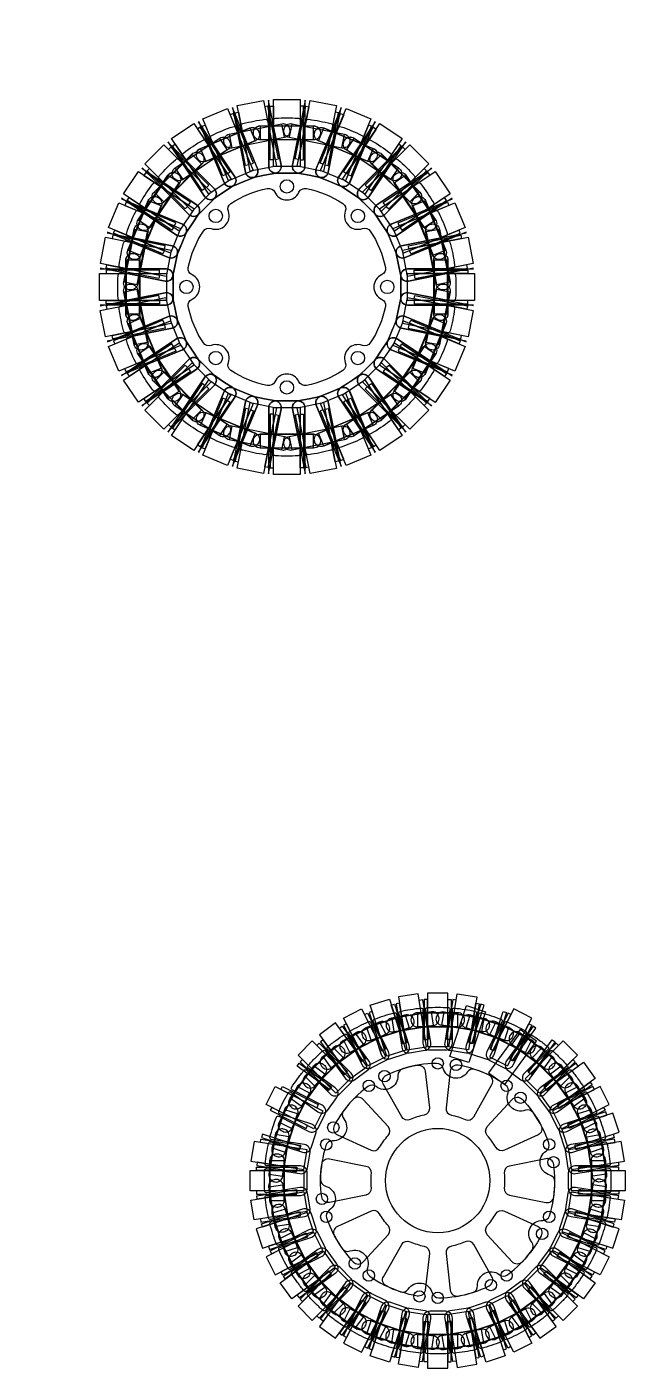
# Model space of a CAD drawing. Header units: inches. Extents: x -9 to 417, y -11 to 221.
# Drawn here: x 177.7 to 267.1, y 20.3 to 220.5 of the extents above; entities that cross this region are included whole.
import ezdxf

# ---------------------------------------------------------------- set-up
doc = ezdxf.new("R2010")
doc.units = ezdxf.units.IN
doc.header["$MEASUREMENT"] = 0
for name, color, linetype in [('plate1', 200, 'Continuous'), ('ゴム', 4, 'Continuous'), ('ピン', 2, 'Continuous'), ('ポケット', 6, 'Continuous'), ('ワッシャー', 230, 'Continuous'), ('穴', 3, 'Continuous')]:
    doc.layers.add(name, color=color, linetype=linetype)

# ---------------------------------------------------------------- blocks, each defined once
blk = doc.blocks.new('*U106')
blk.add_lwpolyline([(2.7, 5.37), (2.7, -4.5, -0.414214), (1.7, -5.5), (0, -5.5), (-1.7, -5.5, -0.414214), (-2.7, -4.5), (-2.7, 5.37)], format="xyb")
at = {"layer": 'ゴム'}
blk.add_lwpolyline([(2, 5.5), (2, -4.5), (-2, -4.5), (-2, 5.5)], close=True, dxfattribs=at)
at = {"layer": 'ワッシャー'}
for points in [[(-2.5, -3.5), (-2.5, 4.5), (-2, 4.5), (-2, -3.5)], [(2.5, -3.5), (2.5, 4.5), (2, 4.5), (2, -3.5)]]:
    blk.add_lwpolyline(points, close=True, dxfattribs=at)
blk = doc.blocks.new('*U107')
at = {"color": 0, "linetype": 'ByBlock', "lineweight": -2, "transparency": 16777216}
for p, rotation in [((19.39, 48.79), 22.49999999999999), ((36.61, 48.79), 337.5), ((12.09, 43.91), 45.00000000000001), ((43.91, 43.91), 315), ((7.21, 36.61), 67.5), ((48.79, 36.61), 292.5), ((5.5, 28), 90), ((50.5, 28), 270), ((7.21, 19.39), 112.5), ((48.79, 19.39), 247.5), ((12.09, 12.09), 135), ((43.91, 12.09), 225), ((19.39, 7.21), 157.5), ((36.61, 7.21), 202.5), ((28, 5.5), 180)]:
    blk.add_blockref('*U106', p, dxfattribs=dict(at, rotation=rotation))
blk.add_blockref('*U106', (28, 50.5), dxfattribs=at)
blk = doc.blocks.new('*U108')
blk.add_lwpolyline([(-4, 1.05), (4, 1.05, -0.414214), (5, 0.05), (5, -0.05, -0.414214), (4, -1.05), (-4, -1.05, -0.414214), (-5, -0.05), (-5, 0.05, -0.414214)], format="xyb", close=True)
at = {"layer": 'ピン'}
blk.add_lwpolyline([(4, 1), (-4, 1), (-4, -1), (4, -1)], close=True, dxfattribs=at)
blk = doc.blocks.new('*U109')
at = {"color": 0, "linetype": 'ByBlock', "lineweight": -2, "transparency": 16777216}
for p, rotation in [((19.2, 49.25), 22.50000000000001), ((36.8, 49.25), 337.5), ((11.74, 44.26), 45), ((44.26, 44.26), 315), ((6.75, 36.8), 67.50000000000003), ((49.25, 36.8), 292.5), ((5, 28), 90), ((51, 28), 270), ((6.75, 19.2), 112.5), ((49.25, 19.2), 247.5), ((11.74, 11.74), 135), ((44.26, 11.74), 225), ((19.2, 6.75), 157.5), ((36.8, 6.75), 202.5), ((28, 5), 180)]:
    blk.add_blockref('*U108', p, dxfattribs=dict(at, rotation=rotation))
blk.add_blockref('*U108', (28, 51), dxfattribs=at)
blk = doc.blocks.new('*U110')
at = {"layer": 'ポケット'}
blk.add_lwpolyline([(-4, 1.05), (4, 1.05, -0.414214), (5, 0.05), (5, -0.05, -0.414214), (4, -1.05), (-4, -1.05, -0.414214), (-5, -0.05), (-5, 0.05, -0.414214)], format="xyb", close=True, dxfattribs=at)
blk = doc.blocks.new('*U111')
at = {"layer": 'plate1', "color": 0, "linetype": 'ByBlock', "lineweight": -2, "transparency": 16777216}
for p, rotation in [((20.43, 108.64), 22.49999999999997), ((38.03, 108.64), 337.5), ((12.97, 103.66), 44.99999999999998), ((45.5, 103.66), 314.9999999999999), ((7.98, 96.19), 67.49999999999997), ((50.48, 96.19), 292.4999999999999), ((6.23, 87.39), 89.99999999999999), ((52.23, 87.39), 270), ((7.98, 78.59), 112.5), ((50.48, 78.59), 247.5), ((12.97, 71.13), 134.9999999999999), ((45.5, 71.13), 224.9999999999999), ((20.43, 66.14), 157.5), ((38.03, 66.14), 202.4999999999999), ((29.23, 64.39), 180)]:
    blk.add_blockref('*U110', p, dxfattribs=dict(at, rotation=rotation))
blk.add_blockref('*U110', (29.23, 110.39), dxfattribs=at)
blk = doc.blocks.new('*U118')
blk.add_lwpolyline([(-4, 1.05), (4, 1.05, -0.414214), (5, 0.05), (5, -0.05, -0.414214), (4, -1.05), (-4, -1.05, -0.414214), (-5, -0.05), (-5, 0.05, -0.414214)], format="xyb", close=True)
at = {"layer": 'ピン'}
blk.add_lwpolyline([(4, 1), (-4, 1), (-4, -1), (4, -1)], close=True, dxfattribs=at)
blk = doc.blocks.new('*U119')
at = {"color": 0, "linetype": 'ByBlock', "lineweight": -2, "transparency": 16777216}
for p, rotation in [((19.2, 49.25), 22.50000000000001), ((36.8, 49.25), 337.5), ((11.74, 44.26), 45), ((44.26, 44.26), 315), ((6.75, 36.8), 67.50000000000003), ((49.25, 36.8), 292.5), ((5, 28), 90), ((51, 28), 270), ((6.75, 19.2), 112.5), ((49.25, 19.2), 247.5), ((11.74, 11.74), 135), ((44.26, 11.74), 225), ((19.2, 6.75), 157.5), ((36.8, 6.75), 202.5), ((28, 5), 180)]:
    blk.add_blockref('*U118', p, dxfattribs=dict(at, rotation=rotation))
blk.add_blockref('*U118', (28, 51), dxfattribs=at)
blk = doc.blocks.new('*U120')
at = {"layer": 'ポケット'}
blk.add_lwpolyline([(-4, 1.05), (4, 1.05, -0.414214), (5, 0.05), (5, -0.05, -0.414214), (4, -1.05), (-4, -1.05, -0.414214), (-5, -0.05), (-5, 0.05, -0.414214)], format="xyb", close=True, dxfattribs=at)
blk = doc.blocks.new('*U121')
at = {"layer": 'plate1', "color": 0, "linetype": 'ByBlock', "lineweight": -2, "transparency": 16777216}
for p, rotation in [((20.43, 108.64), 22.49999999999997), ((38.03, 108.64), 337.5), ((12.97, 103.66), 44.99999999999998), ((45.5, 103.66), 314.9999999999999), ((7.98, 96.19), 67.49999999999997), ((50.48, 96.19), 292.4999999999999), ((6.23, 87.39), 89.99999999999999), ((52.23, 87.39), 270), ((7.98, 78.59), 112.5), ((50.48, 78.59), 247.5), ((12.97, 71.13), 134.9999999999999), ((45.5, 71.13), 224.9999999999999), ((20.43, 66.14), 157.5), ((38.03, 66.14), 202.4999999999999), ((29.23, 64.39), 180)]:
    blk.add_blockref('*U120', p, dxfattribs=dict(at, rotation=rotation))
blk.add_blockref('*U120', (29.23, 110.39), dxfattribs=at)
blk = doc.blocks.new('*U122')
blk.add_lwpolyline([(2.7, 5.37), (2.7, -4.5, -0.414214), (1.7, -5.5), (0, -5.5), (-1.7, -5.5, -0.414214), (-2.7, -4.5), (-2.7, 5.37)], format="xyb")
at = {"layer": 'ゴム'}
blk.add_lwpolyline([(2, 5.5), (2, -4.5), (-2, -4.5), (-2, 5.5)], close=True, dxfattribs=at)
at = {"layer": 'ワッシャー'}
for points in [[(-2.5, -3.5), (-2.5, 4.5), (-2, 4.5), (-2, -3.5)], [(2.5, -3.5), (2.5, 4.5), (2, 4.5), (2, -3.5)]]:
    blk.add_lwpolyline(points, close=True, dxfattribs=at)
blk = doc.blocks.new('*U123')
at = {"color": 0, "linetype": 'ByBlock', "lineweight": -2, "transparency": 16777216}
for p, rotation in [((19.39, 48.79), 22.49999999999999), ((36.61, 48.79), 337.5), ((12.09, 43.91), 45.00000000000001), ((43.91, 43.91), 315), ((7.21, 36.61), 67.5), ((48.79, 36.61), 292.5), ((5.5, 28), 90), ((50.5, 28), 270), ((7.21, 19.39), 112.5), ((48.79, 19.39), 247.5), ((12.09, 12.09), 135), ((43.91, 12.09), 225), ((19.39, 7.21), 157.5), ((36.61, 7.21), 202.5), ((28, 5.5), 180)]:
    blk.add_blockref('*U122', p, dxfattribs=dict(at, rotation=rotation))
blk.add_blockref('*U122', (28, 50.5), dxfattribs=at)
blk = doc.blocks.new('*U126')
at = {"layer": '穴'}
blk.add_circle((0, 0), 0.85, dxfattribs=at)
blk = doc.blocks.new('*U127')
at = {"color": 0, "linetype": 'ByBlock', "lineweight": -2, "transparency": 16777216}
blk.add_blockref('*U126', (27.89, 45.39), dxfattribs=at)
for p, rotation in [((17.6, 42.05), 36), ((38.18, 42.05), 324), ((11.25, 33.3), 72), ((44.53, 33.3), 288), ((11.25, 22.48), 108), ((44.53, 22.48), 252), ((17.6, 13.73), 144), ((38.18, 13.73), 216), ((27.89, 10.39), 180)]:
    blk.add_blockref('*U126', p, dxfattribs=dict(at, rotation=rotation))
blk = doc.blocks.new('*U130')
at = {"layer": '穴'}
blk.add_circle((0, 0), 0.85, dxfattribs=at)
blk = doc.blocks.new('*U131')
at = {"color": 0, "linetype": 'ByBlock', "lineweight": -2, "transparency": 16777216}
blk.add_blockref('*U130', (27.89, 45.39), dxfattribs=at)
for p, rotation in [((17.6, 42.05), 36), ((38.18, 42.05), 324), ((11.25, 33.3), 72), ((44.53, 33.3), 288), ((11.25, 22.48), 108), ((44.53, 22.48), 252), ((17.6, 13.73), 144), ((38.18, 13.73), 216), ((27.89, 10.39), 180)]:
    blk.add_blockref('*U130', p, dxfattribs=dict(at, rotation=rotation))

msp = doc.modelspace()

# ---------------------------------------------------------------- linework, layer by layer
at = {"layer": 'plate1'}
for points in [[(238.44, 170.3), (233.01, 173.93, 0.414214), (231.62, 173.66), (230.67, 172.24), (229.73, 170.83, 0.414214), (230, 169.44), (235.44, 165.81, -0.452719), (235.54, 165.06, -0.033359), (233.16, 162.68, -0.452719), (232.42, 162.78), (228.78, 168.22, 0.414214), (227.4, 168.5), (225.98, 167.55), (224.57, 166.61, 0.414214), (224.29, 165.22), (227.93, 159.78, -0.452719), (227.73, 159.05, -0.033359), (224.63, 157.77, -0.452719), (223.97, 158.14), (222.7, 164.56, 0.414214), (221.52, 165.35), (219.86, 165.01), (218.19, 164.68, 0.414214), (217.4, 163.51), (218.68, 157.09, -0.452719), (218.22, 156.49, -0.033359), (214.86, 156.49, -0.452719), (214.4, 157.09), (215.68, 163.51, 0.414214), (214.89, 164.68), (213.22, 165.01), (211.55, 165.35, 0.414214), (210.38, 164.56), (209.1, 158.14, -0.452719), (208.45, 157.77, -0.033359), (205.34, 159.05, -0.452719), (205.15, 159.78), (208.78, 165.22, 0.414214), (208.51, 166.61), (207.09, 167.55), (205.68, 168.5, 0.414214), (204.29, 168.22), (200.66, 162.78, -0.452719), (199.91, 162.68, -0.033359), (197.53, 165.06, -0.452719), (197.63, 165.81), (203.07, 169.44, 0.414214), (203.35, 170.83), (202.4, 172.24), (201.46, 173.66, 0.414214), (200.07, 173.93), (194.63, 170.3, -0.452719), (193.91, 170.49, -0.033359), (192.62, 173.6, -0.452719), (192.99, 174.25), (199.41, 175.53, 0.414214), (200.2, 176.7), (199.87, 178.37), (199.53, 180.04, 0.414214), (198.36, 180.82), (191.94, 179.55, -0.452719), (191.34, 180, -0.033359), (191.34, 183.37, -0.452719), (191.94, 183.83), (198.36, 182.55, 0.414214), (199.53, 183.34), (199.87, 185), (200.2, 186.67, 0.414214), (199.41, 187.85), (192.99, 189.12, -0.452719), (192.62, 189.77, -0.033359), (193.91, 192.88, -0.452719), (194.63, 193.08), (200.07, 189.44, 0.414214), (201.46, 189.72), (202.4, 191.13), (203.35, 192.55, 0.414214), (203.07, 193.93), (197.63, 197.57, -0.452719), (197.53, 198.31, -0.033359), (199.91, 200.69, -0.452719), (200.66, 200.59), (204.29, 195.15, 0.414214), (205.68, 194.88), (207.09, 195.82), (208.51, 196.77, 0.414214), (208.78, 198.15), (205.15, 203.59, -0.452719), (205.34, 204.32, -0.033359), (208.45, 205.61, -0.452719), (209.1, 205.23), (210.38, 198.81, 0.414214), (211.55, 198.03), (213.22, 198.36), (214.89, 198.69, 0.414214), (215.68, 199.87), (214.4, 206.28, -0.452719), (214.86, 206.88, -0.033359), (218.22, 206.88, -0.452719), (218.68, 206.28), (217.4, 199.87, 0.414214), (218.19, 198.69), (219.86, 198.36), (221.52, 198.03, 0.414214), (222.7, 198.81), (223.97, 205.23, -0.452719), (224.63, 205.61, -0.033359), (227.73, 204.32, -0.452719), (227.93, 203.59), (224.29, 198.15, 0.414214), (224.57, 196.77), (225.98, 195.82), (227.4, 194.88, 0.414214), (228.78, 195.15), (232.42, 200.59, -0.452719), (233.16, 200.69, -0.033359), (235.54, 198.31, -0.452719), (235.44, 197.57), (230, 193.93, 0.414214), (229.73, 192.55), (230.67, 191.13), (231.62, 189.72, 0.414214), (233.01, 189.44), (238.44, 193.08, -0.452719), (239.17, 192.88, -0.033359), (240.46, 189.77, -0.452719), (240.08, 189.12), (233.67, 187.85, 0.414214), (232.88, 186.67), (233.21, 185), (233.54, 183.34, 0.414214), (234.72, 182.55), (241.14, 183.83, -0.452719), (241.73, 183.37, -0.033359), (241.73, 180, -0.452719), (241.14, 179.55), (234.72, 180.82, 0.414214), (233.54, 180.04), (233.21, 178.37), (232.88, 176.7, 0.414214), (233.67, 175.53), (240.08, 174.25, -0.452719), (240.46, 173.6, -0.033359), (239.17, 170.49, -0.452719)], [(235.8, 166.24), (231.18, 170.87, 0.414214), (229.76, 170.87), (228.56, 169.67), (227.36, 168.46, 0.414214), (227.36, 167.05), (231.98, 162.42, -0.452719), (231.93, 161.67, -0.033359), (229.14, 159.8, -0.452719), (228.42, 160.05), (225.92, 166.09, 0.414214), (224.61, 166.63), (223.04, 165.98), (221.47, 165.33, 0.414214), (220.93, 164.02), (223.44, 157.98, -0.452719), (223.1, 157.31, -0.033359), (219.8, 156.65, -0.452719), (219.24, 157.14), (219.24, 163.69, 0.414214), (218.24, 164.69), (216.54, 164.69), (214.84, 164.69, 0.414214), (213.84, 163.69), (213.84, 157.14, -0.452719), (213.27, 156.65, -0.033359), (209.97, 157.31, -0.452719), (209.64, 157.98), (212.14, 164.02, 0.414214), (211.6, 165.33), (210.03, 165.98), (208.46, 166.63, 0.414214), (207.16, 166.09), (204.65, 160.05, -0.452719), (203.94, 159.8, -0.033359), (201.14, 161.67, -0.452719), (201.09, 162.42), (205.72, 167.05, 0.414214), (205.72, 168.46), (204.52, 169.67), (203.32, 170.87, 0.414214), (201.9, 170.87), (197.28, 166.24, -0.452719), (196.53, 166.29, -0.033359), (194.66, 169.09, -0.452719), (194.9, 169.8), (200.94, 172.3, 0.414214), (201.48, 173.61), (200.83, 175.18), (200.18, 176.75, 0.414214), (198.88, 177.29), (192.83, 174.79, -0.452719), (192.16, 175.12, -0.033359), (191.5, 178.42, -0.452719), (192, 178.99), (198.54, 178.99, 0.414214), (199.54, 179.99), (199.54, 181.69), (199.54, 183.39, 0.414214), (198.54, 184.39), (192, 184.39, -0.452719), (191.5, 184.95, -0.033359), (192.16, 188.25, -0.452719), (192.83, 188.58), (198.88, 186.08, 0.414214), (200.18, 186.62), (200.83, 188.19), (201.48, 189.76, 0.414214), (200.94, 191.07), (194.9, 193.57, -0.452719), (194.66, 194.28, -0.033359), (196.53, 197.08, -0.452719), (197.28, 197.13), (201.9, 192.51, 0.414214), (203.32, 192.51), (204.52, 193.71), (205.72, 194.91, 0.414214), (205.72, 196.32), (201.09, 200.95, -0.452719), (201.14, 201.7, -0.033359), (203.94, 203.57, -0.452719), (204.65, 203.33), (207.16, 197.28, 0.414214), (208.46, 196.74), (210.03, 197.39), (211.6, 198.04, 0.414214), (212.14, 199.35), (209.64, 205.39, -0.452719), (209.97, 206.07, -0.033359), (213.27, 206.72, -0.452719), (213.84, 206.23), (213.84, 199.69, 0.414214), (214.84, 198.69), (216.54, 198.69), (218.24, 198.69, 0.414214), (219.24, 199.69), (219.24, 206.23, -0.452719), (219.8, 206.72, -0.033359), (223.1, 206.07, -0.452719), (223.44, 205.39), (220.93, 199.35, 0.414214), (221.47, 198.04), (223.04, 197.39), (224.61, 196.74, 0.414214), (225.92, 197.28), (228.42, 203.33, -0.452719), (229.14, 203.57, -0.033359), (231.93, 201.7, -0.452719), (231.98, 200.95), (227.36, 196.32, 0.414214), (227.36, 194.91), (228.56, 193.71), (229.76, 192.51, 0.414214), (231.18, 192.51), (235.8, 197.13, -0.452719), (236.55, 197.08, -0.033359), (238.42, 194.28, -0.452719), (238.18, 193.57), (232.14, 191.07, 0.414214), (231.59, 189.76), (232.24, 188.19), (232.9, 186.62, 0.414214), (234.2, 186.08), (240.25, 188.58, -0.452719), (240.92, 188.25, -0.033359), (241.58, 184.95, -0.452719), (241.08, 184.39), (234.54, 184.39, 0.414214), (233.54, 183.39), (233.54, 181.69), (233.54, 179.99, 0.414214), (234.54, 178.99), (241.08, 178.99, -0.452719), (241.58, 178.42, -0.033359), (240.92, 175.12, -0.452719), (240.25, 174.79), (234.2, 177.29, 0.414214), (232.9, 176.75), (232.24, 175.18), (231.59, 173.61, 0.414214), (232.14, 172.3), (238.18, 169.8, -0.452719), (238.42, 169.09, -0.033359), (236.55, 166.29, -0.452719)], [(219.45, 196.4, -0.098925), (224.88, 194.15, -0.34543), (225.27, 192.98, 0.637377), (227.83, 190.41, -0.34543), (229, 190.03, -0.098925), (231.25, 184.6, -0.34543), (230.69, 183.5, 0.637377), (230.69, 179.87, -0.34543), (231.25, 178.77, -0.098925), (229, 173.34, -0.34543), (227.83, 172.96, 0.637377), (225.27, 170.4, -0.34543), (224.88, 169.22, -0.098925), (219.45, 166.97, -0.34543), (218.35, 167.53, 0.637377), (214.73, 167.53, -0.34543), (213.62, 166.97, -0.098925), (208.19, 169.22, -0.34543), (207.81, 170.4, 0.637377), (205.25, 172.96, -0.34543), (204.07, 173.34, -0.098925), (201.82, 178.77, -0.34543), (202.38, 179.87, 0.637377), (202.38, 183.5, -0.34543), (201.82, 184.6, -0.098925), (204.07, 190.03, -0.34543), (205.25, 190.41, 0.637377), (207.81, 192.98, -0.34543), (208.19, 194.15, -0.098925), (213.62, 196.4, -0.34543), (214.73, 195.84, 0.637377), (218.35, 195.84, -0.34543)], [(219.45, 196.4, -0.098925), (224.88, 194.15, -0.34543), (225.27, 192.98, 0.637377), (227.83, 190.41, -0.34543), (229, 190.03, -0.098925), (231.25, 184.6, -0.34543), (230.69, 183.5, 0.637377), (230.69, 179.87, -0.34543), (231.25, 178.77, -0.098925), (229, 173.34, -0.34543), (227.83, 172.96, 0.637377), (225.27, 170.4, -0.34543), (224.88, 169.22, -0.098925), (219.45, 166.97, -0.34543), (218.35, 167.53, 0.637377), (214.73, 167.53, -0.34543), (213.62, 166.97, -0.098925), (208.19, 169.22, -0.34543), (207.81, 170.4, 0.637377), (205.25, 172.96, -0.34543), (204.07, 173.34, -0.098925), (201.82, 178.77, -0.34543), (202.38, 179.87, 0.637377), (202.38, 183.5, -0.34543), (201.82, 184.6, -0.098925), (204.07, 190.03, -0.34543), (205.25, 190.41, 0.637377), (207.81, 192.98, -0.34543), (208.19, 194.15, -0.098925), (213.62, 196.4, -0.34543), (214.73, 195.84, 0.637377), (218.35, 195.84, -0.34543)], [(247.07, 23.67, -0.015334), (245.54, 23.23, -0.442543), (245.23, 23.43), (244.45, 28.38, 0.414214), (243.31, 29.21), (240.94, 28.83, 0.414214), (240.11, 27.69), (240.89, 22.74, -0.442543), (240.66, 22.45, -0.015334), (239.07, 22.4, -0.015334), (237.48, 22.45, -0.442543), (237.25, 22.74), (238.04, 27.69, 0.414214), (237.21, 28.83), (234.84, 29.21, 0.414214), (233.69, 28.38), (232.91, 23.43, -0.442543), (232.6, 23.23, -0.015334), (231.07, 23.67, -0.015334), (229.58, 24.21, -0.442543), (229.45, 24.55), (231.72, 29.02, 0.414214), (231.29, 30.36), (229.15, 31.45, 0.414214), (227.8, 31.01), (225.53, 26.55, -0.442543), (225.17, 26.45, -0.015334), (223.86, 27.35, -0.015334), (222.61, 28.32, -0.442543), (222.59, 28.69), (226.13, 32.23, 0.414214), (226.13, 33.64), (224.43, 35.34, 0.414214), (223.02, 35.34), (219.48, 31.8, -0.442543), (219.11, 31.82, -0.015334), (218.14, 33.07, -0.015334), (217.24, 34.38, -0.442543), (217.34, 34.74), (221.8, 37.01, 0.414214), (222.24, 38.36), (221.15, 40.5, 0.414214), (219.81, 40.93), (215.34, 38.66, -0.442543), (215, 38.79, -0.015334), (214.46, 40.28, -0.015334), (214.02, 41.81, -0.442543), (214.22, 42.12), (219.17, 42.9, 0.414214), (220, 44.05), (219.62, 46.42, 0.414214), (218.48, 47.25), (213.53, 46.46, -0.442543), (213.24, 46.69, -0.015334), (213.19, 48.28, -0.015334), (213.24, 49.87, -0.442543), (213.53, 50.1), (218.48, 49.32, 0.414214), (219.62, 50.15), (220, 52.52, 0.414214), (219.17, 53.66), (214.22, 54.44, -0.442543), (214.02, 54.75, -0.015334), (214.46, 56.28, -0.015334), (215, 57.77, -0.442543), (215.34, 57.9), (219.81, 55.63, 0.414214), (221.15, 56.06), (222.24, 58.2, 0.414214), (221.8, 59.55), (217.34, 61.82, -0.442543), (217.24, 62.18, -0.015334), (218.14, 63.49, -0.015334), (219.11, 64.75, -0.442543), (219.48, 64.76), (223.02, 61.22, 0.414214), (224.43, 61.22), (226.13, 62.92, 0.414214), (226.13, 64.33), (222.59, 67.88, -0.442543), (222.61, 68.24, -0.015334), (223.86, 69.22, -0.015334), (225.17, 70.11, -0.442543), (225.53, 70.01), (227.8, 65.55, 0.414214), (229.15, 65.11), (231.29, 66.2, 0.414214), (231.72, 67.55), (229.45, 72.01, -0.442543), (229.58, 72.36, -0.015334), (231.07, 72.89, -0.015334), (232.6, 73.34, -0.442543), (232.91, 73.13), (233.69, 68.18, 0.414214), (234.84, 67.35), (237.21, 67.73, 0.414214), (238.04, 68.87), (237.25, 73.82, -0.442543), (237.48, 74.11, -0.015334), (239.07, 74.16, -0.015334), (240.66, 74.11, -0.442543), (240.89, 73.82), (240.11, 68.87, 0.414214), (240.94, 67.73), (243.31, 67.35, 0.414214), (244.45, 68.18), (245.23, 73.13, -0.442543), (245.54, 73.34, -0.015334), (247.07, 72.89, -0.015334), (248.56, 72.36, -0.442543), (248.69, 72.01), (246.42, 67.55, 0.414214), (246.85, 66.2), (248.99, 65.11, 0.414214), (250.34, 65.55), (252.61, 70.01, -0.442543), (252.97, 70.11, -0.015334), (254.28, 69.22, -0.015334), (255.54, 68.24, -0.442543), (255.55, 67.88), (252.01, 64.33, 0.414214), (252.01, 62.92), (253.71, 61.22, 0.414214), (255.12, 61.22), (258.67, 64.76, -0.442543), (259.03, 64.75, -0.015334), (260.01, 63.49, -0.015334), (260.9, 62.18, -0.442543), (260.8, 61.82), (256.34, 59.55, 0.414214), (255.9, 58.2), (256.99, 56.06, 0.414214), (258.34, 55.63), (262.8, 57.9, -0.442543), (263.15, 57.77, -0.015334), (263.68, 56.28, -0.015334), (264.13, 54.75, -0.442543), (263.92, 54.44), (258.97, 53.66, 0.414214), (258.14, 52.52), (258.52, 50.15, 0.414214), (259.66, 49.32), (264.61, 50.1, -0.442543), (264.9, 49.87, -0.015334), (264.95, 48.28, -0.015334), (264.9, 46.69, -0.442543), (264.61, 46.46), (259.66, 47.25, 0.414214), (258.52, 46.42), (258.14, 44.05, 0.414214), (258.97, 42.9), (263.92, 42.12, -0.442543), (264.13, 41.81, -0.015334), (263.68, 40.28, -0.015334), (263.15, 38.79, -0.442543), (262.8, 38.66), (258.34, 40.93, 0.414214), (256.99, 40.5), (255.9, 38.36, 0.414214), (256.34, 37.01), (260.8, 34.74, -0.442543), (260.9, 34.38, -0.015334), (260.01, 33.07, -0.015334), (259.03, 31.82, -0.442543), (258.67, 31.8), (255.12, 35.34, 0.414214), (253.71, 35.34), (252.01, 33.64, 0.414214), (252.01, 32.23), (255.55, 28.69, -0.442543), (255.54, 28.32, -0.015334), (254.28, 27.35, -0.015334), (252.97, 26.45, -0.442543), (252.61, 26.55), (250.34, 31.01, 0.414214), (248.99, 31.45), (246.85, 30.36, 0.414214), (246.42, 29.02), (248.69, 24.55, -0.442543), (248.56, 24.21, -0.015334)], [(264.63, 44.23, -0.015334), (264.33, 42.67, -0.442543), (264.01, 42.49), (259.25, 44.04, 0.414214), (257.99, 43.4), (257.25, 41.11, 0.414214), (257.89, 39.85), (262.65, 38.31, -0.442543), (262.8, 37.97, -0.015334), (262.13, 36.53, -0.015334), (261.36, 35.14, -0.442543), (261, 35.07), (256.95, 38.01, 0.414214), (255.55, 37.79), (254.14, 35.85, 0.414214), (254.36, 34.45), (258.42, 31.51, -0.442543), (258.46, 31.14, -0.015334), (257.37, 29.98, -0.015334), (256.21, 28.9, -0.442543), (255.85, 28.94), (252.9, 32.99, 0.414214), (251.5, 33.21), (249.56, 31.8, 0.414214), (249.34, 30.4), (252.29, 26.35, -0.442543), (252.21, 25.99, -0.015334), (250.82, 25.22, -0.015334), (249.38, 24.55, -0.442543), (249.05, 24.7), (247.5, 29.46, 0.414214), (246.24, 30.11), (243.96, 29.36, 0.414214), (243.31, 28.1), (244.86, 23.34, -0.442543), (244.68, 23.02, -0.015334), (243.12, 22.72, -0.015334), (241.54, 22.52, -0.442543), (241.27, 22.77), (241.27, 27.78, 0.414214), (240.27, 28.78), (237.87, 28.78, 0.414214), (236.87, 27.78), (236.87, 22.77, -0.442543), (236.6, 22.52, -0.015334), (235.02, 22.72, -0.015334), (233.46, 23.02, -0.442543), (233.28, 23.34), (234.83, 28.1, 0.414214), (234.19, 29.36), (231.9, 30.11, 0.414214), (230.64, 29.46), (229.1, 24.7, -0.442543), (228.76, 24.55, -0.015334), (227.32, 25.22, -0.015334), (225.93, 25.99, -0.442543), (225.86, 26.35), (228.8, 30.4, 0.414214), (228.58, 31.8), (226.64, 33.21, 0.414214), (225.24, 32.99), (222.3, 28.94, -0.442543), (221.93, 28.9, -0.015334), (220.77, 29.98, -0.015334), (219.69, 31.14, -0.442543), (219.73, 31.51), (223.78, 34.45, 0.414214), (224, 35.85), (222.59, 37.79, 0.414214), (221.19, 38.01), (217.14, 35.07, -0.442543), (216.78, 35.14, -0.015334), (216.01, 36.53, -0.015334), (215.34, 37.97, -0.442543), (215.49, 38.31), (220.25, 39.85, 0.414214), (220.9, 41.11), (220.15, 43.4, 0.414214), (218.89, 44.04), (214.13, 42.49, -0.442543), (213.81, 42.67, -0.015334), (213.51, 44.23, -0.015334), (213.31, 45.81, -0.442543), (213.56, 46.08), (218.57, 46.08, 0.414214), (219.57, 47.08), (219.57, 49.48, 0.414214), (218.57, 50.48), (213.56, 50.48, -0.442543), (213.31, 50.75, -0.015334), (213.51, 52.33, -0.015334), (213.81, 53.89, -0.442543), (214.13, 54.07), (218.89, 52.52, 0.414214), (220.15, 53.17), (220.9, 55.45, 0.414214), (220.25, 56.71), (215.49, 58.26, -0.442543), (215.34, 58.59, -0.015334), (216.01, 60.03, -0.015334), (216.78, 61.42, -0.442543), (217.14, 61.5), (221.19, 58.55, 0.414214), (222.59, 58.77), (224, 60.71, 0.414214), (223.78, 62.11), (219.73, 65.06, -0.442543), (219.69, 65.42, -0.015334), (220.77, 66.58, -0.015334), (221.93, 67.67, -0.442543), (222.3, 67.63), (225.24, 63.57, 0.414214), (226.64, 63.35), (228.58, 64.76, 0.414214), (228.8, 66.16), (225.86, 70.21, -0.442543), (225.93, 70.57, -0.015334), (227.32, 71.34, -0.015334), (228.76, 72.01, -0.442543), (229.1, 71.86), (230.64, 67.1, 0.414214), (231.9, 66.46), (234.19, 67.2, 0.414214), (234.83, 68.46), (233.28, 73.22, -0.442543), (233.46, 73.54, -0.015334), (235.02, 73.84, -0.015334), (236.6, 74.04, -0.442543), (236.87, 73.79), (236.87, 68.78, 0.414214), (237.87, 67.78), (240.27, 67.78, 0.414214), (241.27, 68.78), (241.27, 73.79, -0.442543), (241.54, 74.04, -0.015334), (243.12, 73.84, -0.015334), (244.68, 73.54, -0.442543), (244.86, 73.22), (243.31, 68.46, 0.414214), (243.96, 67.2), (246.24, 66.46, 0.414214), (247.5, 67.1), (249.05, 71.86, -0.442543), (249.38, 72.01, -0.015334), (250.82, 71.34, -0.015334), (252.21, 70.57, -0.442543), (252.29, 70.21), (249.34, 66.16, 0.414214), (249.56, 64.76), (251.5, 63.35, 0.414214), (252.9, 63.57), (255.85, 67.63, -0.442543), (256.21, 67.67, -0.015334), (257.37, 66.58, -0.015334), (258.46, 65.42, -0.442543), (258.42, 65.06), (254.36, 62.11, 0.414214), (254.14, 60.71), (255.55, 58.77, 0.414214), (256.95, 58.55), (261, 61.5, -0.442543), (261.36, 61.42, -0.015334), (262.13, 60.03, -0.015334), (262.8, 58.59, -0.442543), (262.65, 58.26), (257.89, 56.71, 0.414214), (257.25, 55.45), (257.99, 53.17, 0.414214), (259.25, 52.52), (264.01, 54.07, -0.442543), (264.33, 53.89, -0.015334), (264.63, 52.33, -0.015334), (264.83, 50.75, -0.442543), (264.58, 50.48), (259.57, 50.48, 0.414214), (258.57, 49.48), (258.57, 47.08, 0.414214), (259.57, 46.08), (264.58, 46.08, -0.442543), (264.83, 45.81, -0.015334)], [(250.03, 59.24, -0.295383), (249.58, 61.37, 0.34127), (249.22, 62.54, 0.073892), (244.64, 64.87, 0.34127), (243.48, 64.47, -0.295383), (241.5, 63.59, -0.295383), (239.88, 65.04, 0.34127), (238.9, 65.78, 0.073892), (233.82, 64.98, 0.34127), (233.12, 63.97, -0.295383), (232.03, 62.09, -0.295383), (229.87, 62.32, 0.34127), (228.65, 62.34, 0.073892), (225.01, 58.7, 0.34127), (225.04, 57.48, -0.295383), (225.26, 55.32, -0.295383), (223.38, 54.23, 0.34127), (222.38, 53.53, 0.073892), (221.57, 48.45, 0.34127), (222.31, 47.47, -0.295383), (223.76, 45.86, -0.295383), (222.88, 43.87, 0.34127), (222.48, 42.71, 0.073892), (224.82, 38.13, 0.34127), (225.99, 37.78, -0.295383), (228.11, 37.32, -0.295383), (228.57, 35.2, 0.34127), (228.92, 34.03, 0.073892), (233.5, 31.69, 0.34127), (234.66, 32.09, -0.295383), (236.65, 32.97, -0.295383), (238.26, 31.52, 0.34127), (239.24, 30.78, 0.073892), (244.32, 31.59, 0.34127), (245.02, 32.59, -0.295383), (246.11, 34.47, -0.295383), (248.27, 34.25, 0.34127), (249.49, 34.22, 0.073892), (253.13, 37.86, 0.34127), (253.11, 39.08, -0.295383), (252.88, 41.24, -0.295383), (254.76, 42.33, 0.34127), (255.77, 43.03, 0.073892), (256.57, 48.11, 0.34127), (255.83, 49.09, -0.295383), (254.38, 50.71, -0.295383), (255.26, 52.69, 0.34127), (255.66, 53.85, 0.073892), (253.33, 58.43, 0.34127), (252.16, 58.79, -0.295383)], [(237.19, 64.64), (237.82, 59.16, -0.387795), (237.03, 58.07, 0.054442), (234.97, 57.4, -0.387795), (233.69, 57.82), (230.97, 62.62, -0.432089), (231.41, 64.01, -0.069697), (236.02, 65.51, -0.432089)], [(240.95, 64.64), (240.32, 59.16, 0.387795), (241.11, 58.07, -0.054442), (243.18, 57.4, 0.387795), (244.46, 57.82), (247.17, 62.62, 0.432089), (246.74, 64.01, 0.069697), (242.12, 65.51, 0.432089)], [(224.09, 55.12), (229.11, 52.83, 0.387795), (230.39, 53.25, -0.054442), (231.67, 55, 0.387795), (231.66, 56.35), (227.93, 60.41, 0.432089), (226.48, 60.43, 0.069697), (223.62, 56.5, 0.432089)], [(254.05, 55.12), (249.04, 52.83, -0.387795), (247.75, 53.25, 0.054442), (246.48, 55, -0.387795), (246.48, 56.35), (250.21, 60.41, -0.432089), (251.67, 60.43, -0.069697), (254.52, 56.5, -0.432089)], [(222.93, 51.55), (228.33, 50.46, -0.387795), (229.13, 49.37, 0.054442), (229.13, 47.2, -0.387795), (228.33, 46.11), (222.93, 45.01, -0.432089), (221.74, 45.85, -0.069697), (221.74, 50.71, -0.432089)], [(255.21, 51.55), (249.81, 50.46, 0.387795), (249.01, 49.37, -0.054442), (249.01, 47.2, 0.387795), (249.81, 46.11), (255.21, 45.01, 0.432089), (256.4, 45.85, 0.069697), (256.4, 50.71, 0.432089)], [(227.93, 36.15), (231.66, 40.21, 0.387795), (231.67, 41.56, -0.054442), (230.39, 43.32, 0.387795), (229.11, 43.73), (224.09, 41.44, 0.432089), (223.62, 40.06, 0.069697), (226.48, 36.13, 0.432089)], [(250.21, 36.15), (246.48, 40.21, -0.387795), (246.48, 41.56, 0.054442), (247.75, 43.32, -0.387795), (249.04, 43.73), (254.05, 41.44, -0.432089), (254.52, 40.06, -0.069697), (251.67, 36.13, -0.432089)], [(230.97, 33.94), (233.69, 38.74, -0.387795), (234.97, 39.16, 0.054442), (237.03, 38.49, -0.387795), (237.82, 37.4), (237.19, 31.92, -0.432089), (236.02, 31.05, -0.069697), (231.41, 32.55, -0.432089)], [(247.17, 33.94), (244.46, 38.74, 0.387795), (243.18, 39.16, -0.054442), (241.11, 38.49, 0.387795), (240.32, 37.4), (240.95, 31.92, 0.432089), (242.12, 31.05, 0.069697), (246.74, 32.55, 0.432089)]]:
    msp.add_lwpolyline(points, format="xyb", close=True, dxfattribs=at)
for centre, radius in [((216.54, 196.69), 1), ((216.54, 196.69), 1), ((205.93, 192.29), 1), ((205.93, 192.29), 1), ((227.15, 192.29), 1), ((227.15, 192.29), 1), ((201.54, 181.69), 1), ((201.54, 181.69), 1), ((231.54, 181.69), 1), ((231.54, 181.69), 1), ((205.93, 171.08), 1), ((205.93, 171.08), 1), ((227.15, 171.08), 1), ((227.15, 171.08), 1), ((216.54, 166.69), 1), ((216.54, 166.69), 1), ((239.07, 48.28), 7.8)]:
    msp.add_circle(centre, radius, dxfattribs=at)
at = {"layer": 'ゴム'}
for points in [[(234.46, 67.8), (237.42, 68.27), (236.17, 76.17), (233.21, 75.7)], [(237.57, 68.28), (240.57, 68.28), (240.57, 76.28), (237.57, 76.28)], [(243.68, 67.8), (240.72, 68.27), (241.97, 76.17), (244.93, 75.7)], [(234.32, 67.77), (231.46, 66.84), (228.99, 74.45), (231.85, 75.37)], [(243.74, 65.89), (240.89, 66.81), (243.36, 74.42), (246.22, 73.49)], [(231.33, 66.78), (228.65, 65.42), (225.02, 72.55), (227.7, 73.91)], [(246.81, 66.78), (249.49, 65.42), (253.12, 72.55), (250.45, 73.91)], [(226.1, 63.58), (228.53, 65.34), (223.83, 71.82), (221.4, 70.05)], [(246.68, 64.39), (249.11, 62.63), (253.81, 69.1), (251.38, 70.86)], [(223.87, 61.36), (225.99, 63.48), (220.33, 69.14), (218.21, 67.02)], [(254.27, 61.36), (252.15, 63.48), (257.81, 69.14), (259.93, 67.02)], [(256.13, 58.82), (254.37, 61.25), (260.84, 65.95), (262.61, 63.53)], [(221.93, 58.7), (220.57, 56.02), (213.44, 59.66), (214.8, 62.33)], [(256.21, 58.7), (257.57, 56.02), (264.7, 59.66), (263.34, 62.33)], [(257.63, 55.89), (258.56, 53.03), (266.16, 55.51), (265.24, 58.36)], [(219.08, 49.93), (219.55, 52.89), (211.65, 54.14), (211.18, 51.18)], [(258.59, 52.89), (259.06, 49.93), (266.96, 51.18), (266.49, 54.14)], [(219.07, 49.78), (219.07, 46.78), (211.07, 46.78), (211.07, 49.78)], [(259.07, 46.78), (259.07, 49.78), (267.07, 49.78), (267.07, 46.78)], [(219.08, 46.63), (219.55, 43.67), (211.65, 42.42), (211.18, 45.38)], [(258.59, 43.67), (259.06, 46.63), (266.96, 45.38), (266.49, 42.42)], [(220.51, 40.67), (219.59, 43.53), (211.98, 41.06), (212.9, 38.2)], [(258.56, 43.53), (257.63, 40.67), (265.24, 38.2), (266.16, 41.06)], [(221.93, 37.86), (220.57, 40.54), (213.44, 36.91), (214.8, 34.23)], [(256.21, 37.86), (257.57, 40.54), (264.7, 36.91), (263.34, 34.23)], [(222.01, 37.74), (223.77, 35.31), (217.3, 30.61), (215.54, 33.04)], [(254.37, 35.31), (256.13, 37.74), (262.61, 33.04), (260.84, 30.61)], [(223.87, 35.2), (225.99, 33.08), (220.33, 27.42), (218.21, 29.54)], [(254.27, 35.2), (252.15, 33.08), (257.81, 27.42), (259.93, 29.54)], [(228.53, 31.22), (226.1, 32.98), (221.4, 26.51), (223.83, 24.75)], [(252.04, 32.98), (249.61, 31.22), (254.32, 24.75), (256.74, 26.51)], [(231.33, 29.78), (228.65, 31.14), (225.02, 24.01), (227.7, 22.65)], [(246.81, 29.78), (249.49, 31.14), (253.12, 24.01), (250.45, 22.65)], [(231.46, 29.72), (234.32, 28.8), (231.85, 21.19), (228.99, 22.12)], [(234.46, 28.76), (237.42, 28.29), (236.17, 20.39), (233.21, 20.86)], [(240.57, 28.28), (237.57, 28.28), (237.57, 20.28), (240.57, 20.28)], [(243.68, 28.76), (240.72, 28.29), (241.97, 20.39), (244.93, 20.86)], [(243.82, 28.8), (246.68, 29.72), (249.15, 22.12), (246.3, 21.19)]]:
    msp.add_lwpolyline(points, close=True, dxfattribs=at)
at = {"layer": 'ピン'}
for points in [[(234.82, 71.08), (229.11, 69.23), (228.49, 71.13), (234.2, 72.98)], [(232.51, 70.53), (238.44, 71.47), (238.12, 73.44), (232.2, 72.5)], [(236.07, 71.28), (242.07, 71.28), (242.07, 73.28), (236.07, 73.28)], [(245.63, 70.53), (239.71, 71.47), (240.02, 73.44), (245.94, 72.5)], [(249.03, 69.23), (243.33, 71.08), (243.94, 72.98), (249.65, 71.13)], [(223.12, 65.13), (227.98, 68.65), (226.8, 70.27), (221.95, 66.74)], [(231.3, 70.14), (225.96, 67.41), (225.05, 69.19), (230.39, 71.92)], [(246.84, 70.14), (252.19, 67.41), (253.09, 69.19), (247.75, 71.92)], [(250.16, 68.65), (255.02, 65.13), (256.19, 66.74), (251.34, 70.27)], [(220.69, 62.42), (224.93, 66.67), (223.51, 68.08), (219.27, 63.84)], [(257.46, 62.42), (253.21, 66.67), (254.63, 68.08), (258.87, 63.84)], [(222.23, 64.23), (218.7, 59.37), (217.08, 60.55), (220.61, 65.4)], [(259.44, 59.37), (255.92, 64.23), (257.53, 65.4), (261.06, 60.55)], [(219.94, 61.4), (217.22, 56.05), (215.43, 56.96), (218.16, 62.3)], [(258.2, 61.4), (260.93, 56.05), (262.71, 56.96), (259.98, 62.3)], [(216.27, 52.54), (218.12, 58.24), (216.22, 58.86), (214.37, 53.15)], [(260.02, 58.24), (261.87, 52.54), (263.77, 53.15), (261.92, 58.86)], [(215.88, 48.92), (216.82, 54.84), (214.85, 55.15), (213.91, 49.23)], [(262.26, 48.92), (261.32, 54.84), (263.29, 55.15), (264.23, 49.23)], [(216.07, 51.28), (216.07, 45.28), (214.07, 45.28), (214.07, 51.28)], [(262.07, 45.28), (262.07, 51.28), (264.07, 51.28), (264.07, 45.28)], [(215.88, 47.65), (216.82, 41.72), (214.85, 41.41), (213.91, 47.33)], [(262.26, 47.65), (261.32, 41.72), (263.29, 41.41), (264.23, 47.33)], [(218.12, 38.32), (216.27, 44.03), (214.37, 43.41), (216.22, 37.7)], [(261.87, 44.03), (260.02, 38.32), (261.92, 37.7), (263.77, 43.41)], [(219.94, 35.17), (217.22, 40.51), (215.43, 39.6), (218.16, 34.26)], [(258.2, 35.17), (260.93, 40.51), (262.71, 39.6), (259.98, 34.26)], [(218.7, 37.19), (222.23, 32.33), (220.61, 31.16), (217.08, 36.01)], [(255.92, 32.33), (259.44, 37.19), (261.06, 36.01), (257.53, 31.16)], [(220.69, 34.14), (224.93, 29.9), (223.51, 28.48), (219.27, 32.72)], [(257.46, 34.14), (253.21, 29.9), (254.63, 28.48), (258.87, 32.72)], [(227.98, 27.91), (223.12, 31.44), (221.95, 29.82), (226.8, 26.29)], [(255.02, 31.44), (250.16, 27.91), (251.34, 26.29), (256.19, 29.82)], [(231.3, 26.43), (225.96, 29.15), (225.05, 27.37), (230.39, 24.64)], [(246.84, 26.43), (252.19, 29.15), (253.09, 27.37), (247.75, 24.64)], [(229.11, 27.33), (234.82, 25.48), (234.2, 23.58), (228.49, 25.43)], [(232.51, 26.03), (238.44, 25.09), (238.12, 23.12), (232.2, 24.06)], [(245.63, 26.03), (239.71, 25.09), (240.02, 23.12), (245.94, 24.06)], [(243.33, 25.48), (249.03, 27.33), (249.65, 25.43), (243.94, 23.58)], [(242.07, 25.28), (236.07, 25.28), (236.07, 23.28), (242.07, 23.28)]]:
    msp.add_lwpolyline(points, close=True, dxfattribs=at)
at = {"layer": 'ポケット'}
for points in [[(234.83, 71.03), (229.13, 69.18, -0.414214), (227.87, 69.82), (227.83, 69.92, -0.414214), (228.48, 71.18), (234.18, 73.03, -0.414214), (235.44, 72.39), (235.47, 72.29, -0.414214)], [(232.52, 70.48), (238.44, 71.42, 0.414214), (239.28, 72.56), (239.26, 72.66, 0.414214), (238.12, 73.49), (232.19, 72.55, 0.414214), (231.36, 71.41), (231.37, 71.31, 0.414214)], [(236.07, 71.23), (242.07, 71.23, 0.414214), (243.07, 72.23), (243.07, 72.33, 0.414214), (242.07, 73.33), (236.07, 73.33, 0.414214), (235.07, 72.33), (235.07, 72.23, 0.414214)], [(245.62, 70.48), (239.7, 71.42, -0.414214), (238.87, 72.56), (238.88, 72.66, -0.414214), (240.03, 73.49), (245.95, 72.55, -0.414214), (246.78, 71.41), (246.77, 71.31, -0.414214)], [(249.02, 69.18), (243.31, 71.03, -0.414214), (242.67, 72.29), (242.7, 72.39, -0.414214), (243.96, 73.03), (249.67, 71.18, -0.414214), (250.31, 69.92), (250.28, 69.82, -0.414214)], [(223.15, 65.08), (228.01, 68.61, 0.414214), (228.23, 70.01), (228.17, 70.09, 0.414214), (226.77, 70.31), (221.92, 66.78, 0.414214), (221.7, 65.39), (221.76, 65.31, 0.414214)], [(231.32, 70.09), (225.98, 67.37, -0.414214), (224.63, 67.8), (224.59, 67.89, -0.414214), (225.03, 69.24), (230.37, 71.96, -0.414214), (231.72, 71.53), (231.76, 71.44, -0.414214)], [(246.82, 70.09), (252.16, 67.37, 0.414214), (253.51, 67.8), (253.55, 67.89, 0.414214), (253.12, 69.24), (247.77, 71.96, 0.414214), (246.43, 71.53), (246.38, 71.44, 0.414214)], [(250.13, 68.61), (254.99, 65.08, 0.414214), (256.38, 65.31), (256.44, 65.39, 0.414214), (256.22, 66.78), (251.37, 70.31, 0.414214), (249.97, 70.09), (249.91, 70.01, 0.414214)], [(220.72, 62.39), (224.96, 66.63, 0.414214), (224.96, 68.04), (224.89, 68.12, 0.414214), (223.48, 68.12), (219.24, 63.87, 0.414214), (219.24, 62.46), (219.31, 62.39, 0.414214)], [(257.42, 62.39), (253.18, 66.63, -0.414214), (253.18, 68.04), (253.25, 68.12, -0.414214), (254.66, 68.12), (258.91, 63.87, -0.414214), (258.91, 62.46), (258.83, 62.39, -0.414214)], [(222.27, 64.2), (218.74, 59.34, -0.414214), (217.34, 59.12), (217.26, 59.18, -0.414214), (217.04, 60.58), (220.57, 65.43, -0.414214), (221.97, 65.65), (222.05, 65.59, -0.414214)], [(259.4, 59.34), (255.87, 64.2, -0.414214), (256.1, 65.59), (256.18, 65.65, -0.414214), (257.57, 65.43), (261.1, 60.58, -0.414214), (260.88, 59.18), (260.8, 59.12, -0.414214)], [(219.98, 61.37), (217.26, 56.03, -0.414214), (215.92, 55.59), (215.83, 55.64, -0.414214), (215.39, 56.98), (218.11, 62.33, -0.414214), (219.46, 62.76), (219.55, 62.72, -0.414214)], [(258.16, 61.37), (260.88, 56.03, 0.414214), (262.23, 55.59), (262.32, 55.64, 0.414214), (262.75, 56.98), (260.03, 62.33, 0.414214), (258.68, 62.76), (258.59, 62.72, 0.414214)], [(216.32, 52.52), (218.17, 58.23, 0.414214), (217.53, 59.49), (217.43, 59.52, 0.414214), (216.17, 58.88), (214.32, 53.17, 0.414214), (214.96, 51.91), (215.06, 51.88, 0.414214)], [(259.97, 58.23), (261.82, 52.52, 0.414214), (263.08, 51.88), (263.18, 51.91, 0.414214), (263.82, 53.17), (261.97, 58.88, 0.414214), (260.71, 59.52), (260.61, 59.49, 0.414214)], [(215.93, 48.91), (216.87, 54.83, 0.414214), (216.04, 55.98), (215.94, 55.99, 0.414214), (214.8, 55.16), (213.86, 49.24, 0.414214), (214.69, 48.09), (214.79, 48.08, 0.414214)], [(262.21, 48.91), (261.27, 54.83, -0.414214), (262.1, 55.98), (262.2, 55.99, -0.414214), (263.34, 55.16), (264.28, 49.24, -0.414214), (263.45, 48.09), (263.35, 48.08, -0.414214)], [(216.12, 51.28), (216.12, 45.28, -0.414214), (215.12, 44.28), (215.02, 44.28, -0.414214), (214.02, 45.28), (214.02, 51.28, -0.414214), (215.02, 52.28), (215.12, 52.28, -0.414214)], [(262.02, 45.28), (262.02, 51.28, -0.414214), (263.02, 52.28), (263.12, 52.28, -0.414214), (264.12, 51.28), (264.12, 45.28, -0.414214), (263.12, 44.28), (263.02, 44.28, -0.414214)], [(215.93, 47.65), (216.87, 41.73, -0.414214), (216.04, 40.58), (215.94, 40.57, -0.414214), (214.8, 41.4), (213.86, 47.33, -0.414214), (214.69, 48.47), (214.79, 48.49, -0.414214)], [(262.21, 47.65), (261.27, 41.73, 0.414214), (262.1, 40.58), (262.2, 40.57, 0.414214), (263.34, 41.4), (264.28, 47.33, 0.414214), (263.45, 48.47), (263.35, 48.49, 0.414214)], [(218.17, 38.34), (216.32, 44.04, 0.414214), (215.06, 44.68), (214.96, 44.65, 0.414214), (214.32, 43.39), (216.17, 37.69, 0.414214), (217.43, 37.04), (217.53, 37.08, 0.414214)], [(261.82, 44.04), (259.97, 38.34, 0.414214), (260.61, 37.08), (260.71, 37.04, 0.414214), (261.97, 37.69), (263.82, 43.39, 0.414214), (263.18, 44.65), (263.08, 44.68, 0.414214)], [(219.98, 35.19), (217.26, 40.54, 0.414214), (215.92, 40.97), (215.83, 40.93, 0.414214), (215.39, 39.58), (218.11, 34.24, 0.414214), (219.46, 33.8), (219.55, 33.84, 0.414214)], [(258.16, 35.19), (260.88, 40.54, -0.414214), (262.23, 40.97), (262.32, 40.93, -0.414214), (262.75, 39.58), (260.03, 34.24, -0.414214), (258.68, 33.8), (258.59, 33.84, -0.414214)], [(218.74, 37.22), (222.27, 32.36, -0.414214), (222.05, 30.97), (221.97, 30.91, -0.414214), (220.57, 31.13), (217.04, 35.98, -0.414214), (217.26, 37.38), (217.34, 37.44, -0.414214)], [(255.87, 32.36), (259.4, 37.22, -0.414214), (260.8, 37.44), (260.88, 37.38, -0.414214), (261.1, 35.98), (257.57, 31.13, -0.414214), (256.18, 30.91), (256.1, 30.97, -0.414214)], [(220.72, 34.17), (224.96, 29.93, -0.414214), (224.96, 28.52), (224.89, 28.45, -0.414214), (223.48, 28.45), (219.24, 32.69, -0.414214), (219.24, 34.1), (219.31, 34.17, -0.414214)], [(257.42, 34.17), (253.18, 29.93, 0.414214), (253.18, 28.52), (253.25, 28.45, 0.414214), (254.66, 28.45), (258.91, 32.69, 0.414214), (258.91, 34.1), (258.83, 34.17, 0.414214)], [(228.01, 27.95), (223.15, 31.48, 0.414214), (221.76, 31.26), (221.7, 31.18, 0.414214), (221.92, 29.78), (226.77, 26.25, 0.414214), (228.17, 26.47), (228.23, 26.55, 0.414214)], [(254.99, 31.48), (250.13, 27.95, 0.414214), (249.91, 26.55), (249.97, 26.47, 0.414214), (251.37, 26.25), (256.22, 29.78, 0.414214), (256.44, 31.18), (256.38, 31.26, 0.414214)], [(231.32, 26.47), (225.98, 29.19, 0.414214), (224.63, 28.76), (224.59, 28.67, 0.414214), (225.03, 27.32), (230.37, 24.6, 0.414214), (231.72, 25.04), (231.76, 25.13, 0.414214)], [(246.82, 26.47), (252.16, 29.19, -0.414214), (253.51, 28.76), (253.55, 28.67, -0.414214), (253.12, 27.32), (247.77, 24.6, -0.414214), (246.43, 25.04), (246.38, 25.13, -0.414214)], [(229.13, 27.38), (234.83, 25.53, -0.414214), (235.47, 24.27), (235.44, 24.17, -0.414214), (234.18, 23.53), (228.48, 25.38, -0.414214), (227.83, 26.64), (227.87, 26.74, -0.414214)], [(232.52, 26.08), (238.44, 25.14, -0.414214), (239.28, 24), (239.26, 23.9, -0.414214), (238.12, 23.07), (232.19, 24.01, -0.414214), (231.36, 25.15), (231.37, 25.25, -0.414214)], [(245.62, 26.08), (239.7, 25.14, 0.414214), (238.87, 24), (238.88, 23.9, 0.414214), (240.03, 23.07), (245.95, 24.01, 0.414214), (246.78, 25.15), (246.77, 25.25, 0.414214)], [(243.31, 25.53), (249.02, 27.38, -0.414214), (250.28, 26.74), (250.31, 26.64, -0.414214), (249.67, 25.38), (243.96, 23.53, -0.414214), (242.7, 24.17), (242.67, 24.27, -0.414214)], [(242.07, 25.33), (236.07, 25.33, 0.414214), (235.07, 24.33), (235.07, 24.23, 0.414214), (236.07, 23.23), (242.07, 23.23, 0.414214), (243.07, 24.23), (243.07, 24.33, 0.414214)]]:
    msp.add_lwpolyline(points, format="xyb", close=True, dxfattribs=at)
at = {"layer": 'ワッシャー'}
for points in [[(232.14, 74.47), (232.62, 74.62), (234.47, 68.91), (233.99, 68.76)], [(233.36, 74.76), (232.86, 74.68), (233.8, 68.75), (234.3, 68.83)], [(236.32, 75.23), (236.82, 75.31), (237.75, 69.38), (237.26, 69.3)], [(237.57, 75.33), (237.07, 75.33), (237.07, 69.33), (237.57, 69.33)], [(241.82, 75.23), (241.33, 75.31), (240.39, 69.38), (240.88, 69.3)], [(240.57, 75.33), (241.07, 75.33), (241.07, 69.33), (240.57, 69.33)], [(246, 74.47), (245.53, 74.62), (243.67, 68.91), (244.15, 68.76)], [(244.78, 74.76), (245.28, 74.68), (244.34, 68.75), (243.84, 68.83)], [(228.13, 73.06), (228.58, 73.29), (231.3, 67.94), (230.85, 67.71)], [(229.29, 73.54), (228.81, 73.38), (230.67, 67.68), (231.14, 67.83)], [(250.01, 73.06), (249.57, 73.29), (246.84, 67.94), (247.29, 67.71)], [(248.85, 73.54), (249.33, 73.38), (247.48, 67.68), (247, 67.83)], [(224.39, 71.04), (224.79, 71.34), (228.32, 66.48), (227.91, 66.19)], [(225.46, 71.7), (225.01, 71.47), (227.74, 66.12), (228.18, 66.35)], [(253.75, 71.04), (253.35, 71.34), (249.82, 66.48), (250.23, 66.19)], [(252.69, 71.7), (253.13, 71.47), (250.41, 66.12), (249.96, 66.35)], [(221.01, 68.47), (221.36, 68.82), (225.6, 64.58), (225.25, 64.22)], [(221.96, 69.28), (221.56, 68.98), (225.08, 64.13), (225.49, 64.42)], [(257.13, 68.47), (256.78, 68.82), (252.54, 64.58), (252.89, 64.22)], [(256.18, 69.28), (256.59, 68.98), (253.06, 64.13), (252.65, 64.42)], [(218.89, 66.34), (218.53, 65.99), (222.78, 61.75), (223.13, 62.1)], [(259.26, 66.34), (259.61, 65.99), (255.37, 61.75), (255.01, 62.1)], [(218.07, 65.39), (218.37, 65.8), (223.22, 62.27), (222.93, 61.86)], [(260.07, 65.39), (259.77, 65.8), (254.92, 62.27), (255.21, 61.86)], [(215.66, 61.9), (215.88, 62.34), (221.23, 59.62), (221, 59.17)], [(262.49, 61.9), (262.26, 62.34), (256.91, 59.62), (257.14, 59.17)], [(261.83, 62.96), (262.13, 62.56), (257.27, 59.03), (256.98, 59.44)], [(214.29, 59.22), (214.07, 58.78), (219.41, 56.05), (219.64, 56.5)], [(264.33, 58.06), (264.17, 58.54), (258.47, 56.69), (258.62, 56.21)], [(263.85, 59.22), (264.08, 58.78), (258.73, 56.05), (258.5, 56.5)], [(212.59, 53.99), (212.67, 54.49), (218.6, 53.55), (218.52, 53.05)], [(212.89, 55.21), (212.73, 54.74), (218.44, 52.88), (218.59, 53.36)], [(265.55, 53.99), (265.47, 54.49), (259.54, 53.55), (259.62, 53.05)], [(265.26, 55.21), (265.41, 54.74), (259.7, 52.88), (259.55, 53.36)], [(212.03, 49.78), (212.03, 50.28), (218.03, 50.28), (218.03, 49.78)], [(212.12, 51.03), (212.05, 50.54), (217.97, 49.6), (218.05, 50.09)], [(266.02, 51.03), (266.1, 50.54), (260.17, 49.6), (260.09, 50.09)], [(266.12, 49.78), (266.12, 50.28), (260.12, 50.28), (260.12, 49.78)], [(212.03, 46.78), (212.03, 46.28), (218.03, 46.28), (218.03, 46.78)], [(212.12, 45.53), (212.05, 46.03), (217.97, 46.96), (218.05, 46.47)], [(266.02, 45.53), (266.1, 46.03), (260.17, 46.96), (260.09, 46.47)], [(266.12, 46.78), (266.12, 46.28), (260.12, 46.28), (260.12, 46.78)], [(212.59, 42.57), (212.67, 42.07), (218.6, 43.01), (218.52, 43.51)], [(212.89, 41.35), (212.73, 41.83), (218.44, 43.68), (218.59, 43.2)], [(265.55, 42.57), (265.47, 42.07), (259.54, 43.01), (259.62, 43.51)], [(265.26, 41.35), (265.41, 41.83), (259.7, 43.68), (259.55, 43.2)], [(213.81, 38.5), (213.97, 38.02), (219.67, 39.88), (219.52, 40.35)], [(214.29, 37.34), (214.07, 37.79), (219.41, 40.51), (219.64, 40.06)], [(264.33, 38.5), (264.17, 38.02), (258.47, 39.88), (258.62, 40.35)], [(263.85, 37.34), (264.08, 37.79), (258.73, 40.51), (258.5, 40.06)], [(215.66, 34.67), (215.88, 34.22), (221.23, 36.95), (221, 37.39)], [(216.31, 33.6), (216.02, 34), (220.87, 37.53), (221.16, 37.12)], [(262.49, 34.67), (262.26, 34.22), (256.91, 36.95), (257.14, 37.39)], [(261.83, 33.6), (262.13, 34), (257.27, 37.53), (256.98, 37.12)], [(218.07, 31.17), (218.37, 30.77), (223.22, 34.29), (222.93, 34.7)], [(218.89, 30.22), (218.53, 30.57), (222.78, 34.81), (223.13, 34.46)], [(260.07, 31.17), (259.77, 30.77), (254.92, 34.29), (255.21, 34.7)], [(259.26, 30.22), (259.61, 30.57), (255.37, 34.81), (255.01, 34.46)], [(221.01, 28.1), (221.36, 27.74), (225.6, 31.99), (225.25, 32.34)], [(221.96, 27.28), (221.56, 27.58), (225.08, 32.43), (225.49, 32.14)], [(257.13, 28.1), (256.78, 27.74), (252.54, 31.99), (252.89, 32.34)], [(256.18, 27.28), (256.59, 27.58), (253.06, 32.43), (252.65, 32.14)], [(224.39, 25.52), (224.79, 25.23), (228.32, 30.08), (227.91, 30.37)], [(225.46, 24.87), (225.01, 25.09), (227.74, 30.44), (228.18, 30.21)], [(253.75, 25.52), (253.35, 25.23), (249.82, 30.08), (250.23, 30.37)], [(252.69, 24.87), (253.13, 25.09), (250.41, 30.44), (249.96, 30.21)], [(228.13, 23.5), (228.58, 23.28), (231.3, 28.62), (230.85, 28.85)], [(229.29, 23.02), (228.81, 23.18), (230.67, 28.88), (231.14, 28.73)], [(250.01, 23.5), (249.57, 23.28), (246.84, 28.62), (247.29, 28.85)], [(248.85, 23.02), (249.33, 23.18), (247.48, 28.88), (247, 28.73)], [(232.14, 22.1), (232.62, 21.94), (234.47, 27.65), (233.99, 27.8)], [(233.36, 21.8), (232.86, 21.88), (233.8, 27.81), (234.3, 27.73)], [(236.32, 21.33), (236.82, 21.26), (237.75, 27.18), (237.26, 27.26)], [(237.57, 21.24), (237.07, 21.24), (237.07, 27.24), (237.57, 27.24)], [(241.82, 21.33), (241.33, 21.26), (240.39, 27.18), (240.88, 27.26)], [(240.57, 21.24), (241.07, 21.24), (241.07, 27.24), (240.57, 27.24)], [(246, 22.1), (245.53, 21.94), (243.67, 27.65), (244.15, 27.8)], [(244.78, 21.8), (245.28, 21.88), (244.34, 27.81), (243.84, 27.73)]]:
    msp.add_lwpolyline(points, close=True, dxfattribs=at)

# ---------------------------------------------------------------- block references
for name, p, rotation in [('*U107', (208.81, 142.85), 33.75000000000001), ('*U123', (201.39, 145.1), 22.50000000000001), ('*U109', (194.54, 148.76), 11.25), ('*U131', (251.26, 10.77), 63.00000000000063)]:
    msp.add_blockref(name, p, dxfattribs=dict(rotation=rotation))
for name, p in [('*U119', (188.54, 153.69)), ('*U127', (211.18, 20.39))]:
    msp.add_blockref(name, p)
at = {"layer": 'plate1', "rotation": 11.25}
msp.add_blockref('*U111', (204.92, 90.27), dxfattribs=at)
at = {"layer": 'plate1'}
msp.add_blockref('*U121', (187.31, 94.29), dxfattribs=at)

doc.saveas('drawing.dxf')
